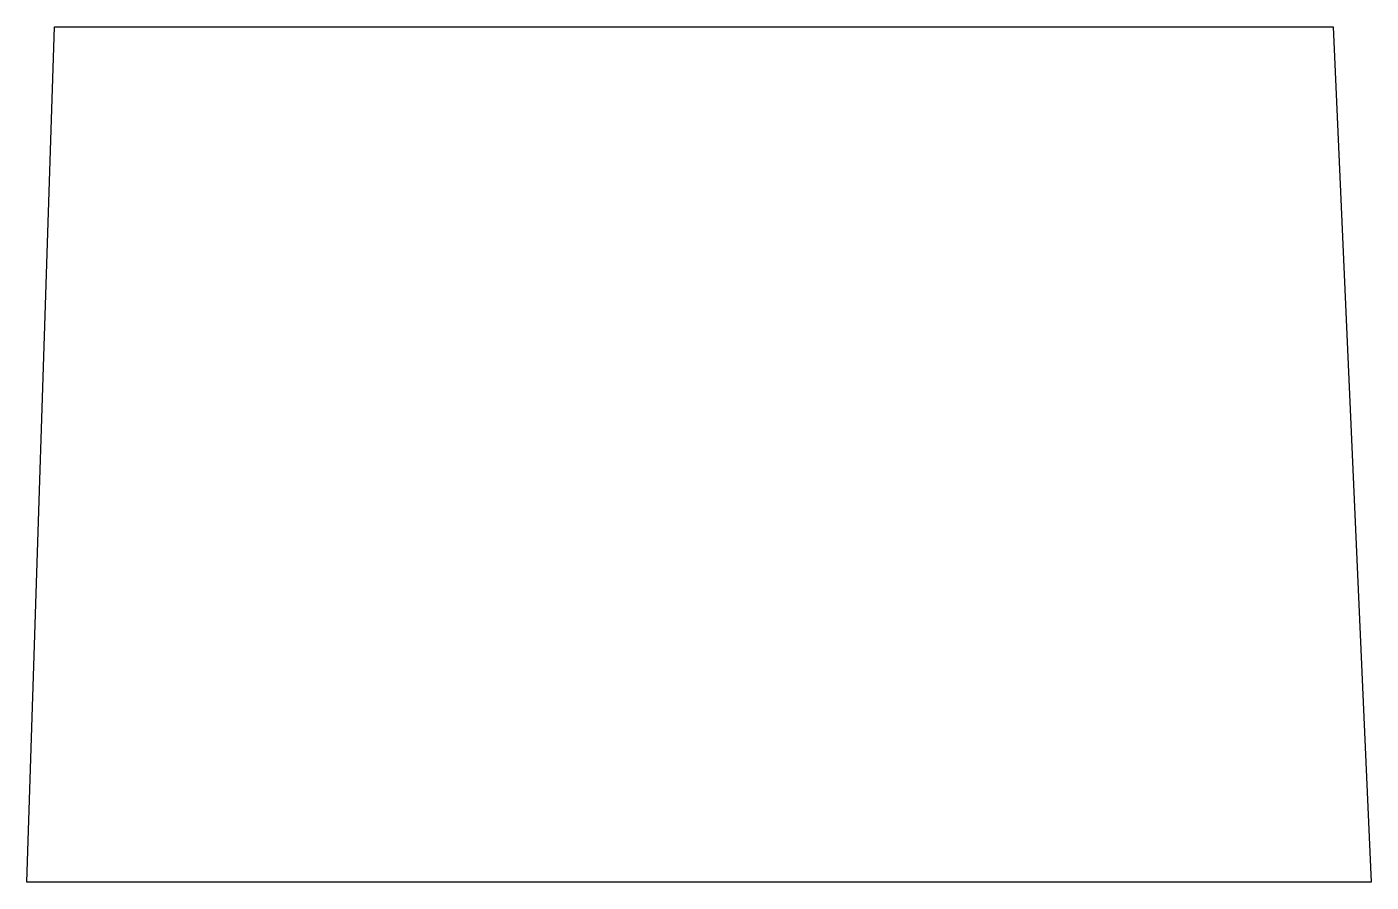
# Model space of a CAD drawing. Header units: millimetres. Extents: x 0 to 1211, y -385 to 385.
import ezdxf

# ---------------------------------------------------------------- set-up
doc = ezdxf.new("R2010")
doc.units = ezdxf.units.MM
doc.header["$LTSCALE"] = 10
doc.layers.add('MEMBERS', color=5, linetype='Continuous')

msp = doc.modelspace()

# ---------------------------------------------------------------- linework, layer by layer
at = {"layer": 'MEMBERS', "color": 3, "linetype": 'Continuous'}
for p, q in [((0, -385), (24.8, 385)), ((24.8, 385), (1176.9, 385)), ((1176.9, 385), (1211, -385)), ((1211, -385), (0, -385))]:
    msp.add_line(p, q, dxfattribs=at)

doc.saveas('drawing.dxf')
